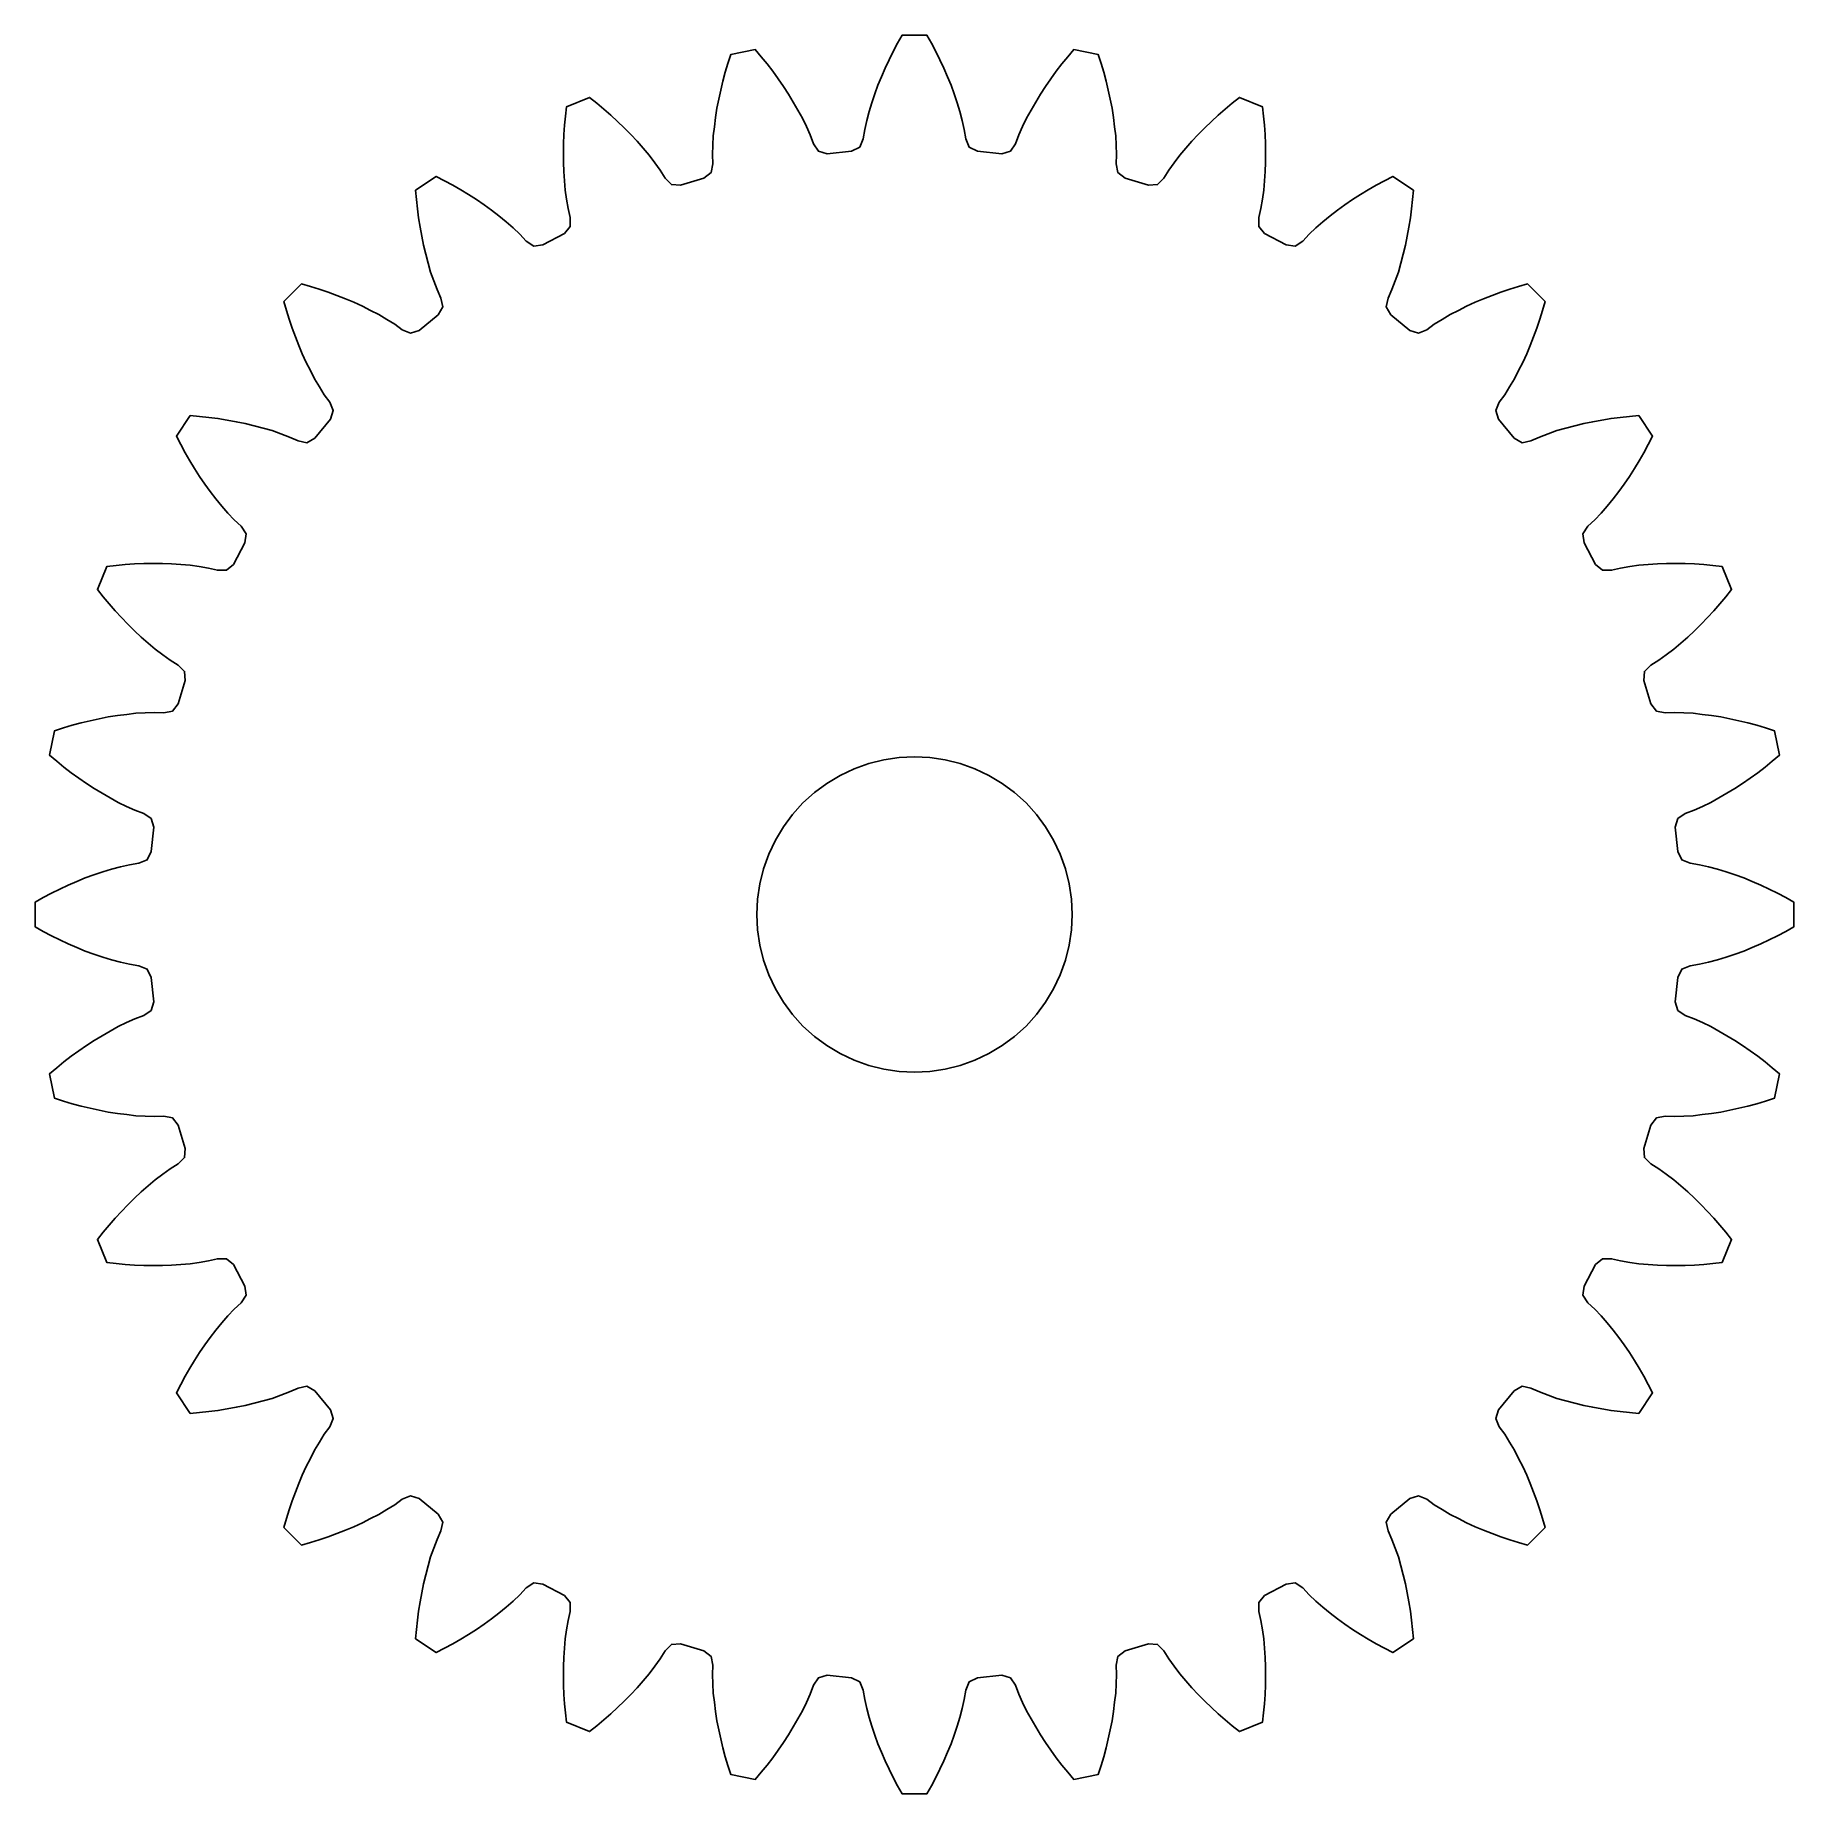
# Model space of a CAD drawing. Header units: millimetres. Extents: x -21.7 to 21.7, y -21.7 to 21.7.
import ezdxf

# ---------------------------------------------------------------- set-up
doc = ezdxf.new("R2010")
doc.units = ezdxf.units.MM
doc.layers.add('CUT', color=1, linetype='Continuous')

msp = doc.modelspace()

# ---------------------------------------------------------------- linework, layer by layer
at = {"layer": 'CUT'}
for points in [[(0.4181, -21.5466), (0.5262, -21.3444), (0.6289, -21.1395), (0.7224, -20.9302), (0.814, -20.72), (0.9038, -20.509), (0.9801, -20.2929), (1.0534, -20.0756), (1.1237, -19.8575), (1.1785, -19.6349), (1.2313, -19.4118), (1.2689, -19.1856), (1.354, -18.9772), (1.5543, -18.876), (2.1581, -18.8166), (2.3742, -18.8767), (2.4984, -19.0645), (2.5794, -19.279), (2.6747, -19.4875), (2.7719, -19.6952), (2.8834, -19.8954), (2.9976, -20.0942), (3.1147, -20.2913), (3.2439, -20.4807), (3.3748, -20.669), (3.5073, -20.8561), (3.648, -21.037), (3.7935, -21.2142), (3.9405, -21.39), (4.545, -21.2698), (4.6136, -21.051), (4.6802, -20.8316), (4.741, -20.6107), (4.7918, -20.3871), (4.8406, -20.1631), (4.8875, -19.9387), (4.9203, -19.7118), (4.9497, -19.4844), (4.9761, -19.2567), (4.9865, -19.0277), (4.9947, -18.7986), (4.9875, -18.5694), (5.0303, -18.3484), (5.2069, -18.2101), (5.7876, -18.034), (6.0113, -18.0508), (6.1697, -18.2108), (6.291, -18.4053), (6.4251, -18.5912), (6.5609, -18.776), (6.7094, -18.9506), (6.8602, -19.1233), (7.0135, -19.2937), (7.1772, -19.4543), (7.3422, -19.6134), (7.5087, -19.7711), (7.682, -19.9211), (7.8592, -20.0665), (8.0378, -20.2103), (8.6072, -19.9744), (8.6318, -19.7465), (8.6543, -19.5183), (8.6708, -19.2897), (8.677, -19.0605), (8.6812, -18.8313), (8.6834, -18.602), (8.6713, -18.3731), (8.6558, -18.1444), (8.6373, -17.9159), (8.6028, -17.6892), (8.5661, -17.4629), (8.5144, -17.2396), (8.5132, -17.0144), (8.6595, -16.8444), (9.1946, -16.5584), (9.4173, -16.5312), (9.6039, -16.6572), (9.7608, -16.8244), (9.9286, -16.9805), (10.0979, -17.1352), (10.2776, -17.2775), (10.4592, -17.4175), (10.6428, -17.5548), (10.8346, -17.6803), (11.0275, -17.8042), (11.2216, -17.9263), (11.4208, -18.0396), (11.623, -18.1476), (11.8262, -18.2538), (12.3387, -17.9114), (12.3183, -17.6831), (12.2959, -17.4549), (12.2674, -17.2275), (12.2289, -17.0015), (12.1882, -16.7758), (12.1457, -16.5506), (12.0891, -16.3284), (12.0293, -16.1071), (11.9666, -15.8866), (11.8885, -15.671), (11.8084, -15.4562), (11.714, -15.2473), (11.669, -15.0267), (11.7793, -14.8313), (12.2483, -14.4464), (12.4614, -14.3763), (12.669, -14.4635), (12.8555, -14.5968), (13.0506, -14.7173), (13.2467, -14.836), (13.4508, -14.9405), (13.6562, -15.0423), (13.863, -15.1411), (14.0757, -15.2268), (14.2891, -15.3107), (14.5032, -15.3926), (14.7207, -15.4649), (14.9401, -15.5314), (15.1601, -15.5959), (15.5959, -15.1601), (15.5314, -14.9401), (15.4649, -14.7207), (15.3926, -14.5032), (15.3107, -14.2891), (15.2268, -14.0757), (15.1411, -13.863), (15.0423, -13.6562), (14.9405, -13.4508), (14.836, -13.2467), (14.7173, -13.0506), (14.5968, -12.8555), (14.4635, -12.669), (14.3763, -12.4614), (14.4464, -12.2483), (14.8313, -11.7793), (15.0267, -11.669), (15.2473, -11.714), (15.4562, -11.8084), (15.671, -11.8885), (15.8866, -11.9666), (16.1071, -12.0293), (16.3284, -12.0891), (16.5506, -12.1457), (16.7758, -12.1882), (17.0015, -12.2289), (17.2275, -12.2674), (17.4549, -12.2959), (17.6831, -12.3183), (17.9114, -12.3387), (18.2538, -11.8262), (18.1476, -11.623), (18.0396, -11.4208), (17.9263, -11.2216), (17.8042, -11.0275), (17.6803, -10.8346), (17.5548, -10.6428), (17.4175, -10.4592), (17.2775, -10.2776), (17.1352, -10.0979), (16.9805, -9.9286), (16.8244, -9.7608), (16.6572, -9.6039), (16.5312, -9.4173), (16.5584, -9.1946), (16.8444, -8.6595), (17.0144, -8.5132), (17.2396, -8.5144), (17.4629, -8.5661), (17.6892, -8.6028), (17.9159, -8.6373), (18.1444, -8.6558), (18.3731, -8.6713), (18.602, -8.6834), (18.8313, -8.6812), (19.0605, -8.677), (19.2897, -8.6708), (19.5183, -8.6543), (19.7465, -8.6318), (19.9744, -8.6072), (20.2103, -8.0378), (20.0665, -7.8592), (19.9211, -7.682), (19.7711, -7.5087), (19.6134, -7.3422), (19.4543, -7.1772), (19.2937, -7.0135), (19.1233, -6.8602), (18.9506, -6.7094), (18.776, -6.5609), (18.5912, -6.4251), (18.4053, -6.291), (18.2108, -6.1697), (18.0508, -6.0113), (18.034, -5.7876), (18.2101, -5.2069), (18.3484, -5.0303), (18.5694, -4.9875), (18.7986, -4.9947), (19.0277, -4.9865), (19.2567, -4.9761), (19.4844, -4.9497), (19.7118, -4.9203), (19.9387, -4.8875), (20.1631, -4.8406), (20.3871, -4.7918), (20.6107, -4.741), (20.8316, -4.6802), (21.051, -4.6136), (21.2698, -4.545), (21.39, -3.9405), (21.2142, -3.7935), (21.037, -3.648), (20.8561, -3.5073), (20.669, -3.3748), (20.4807, -3.2439), (20.2913, -3.1147), (20.0942, -2.9976), (19.8954, -2.8834), (19.6952, -2.7719), (19.4875, -2.6747), (19.279, -2.5794), (19.0645, -2.4984), (18.8767, -2.3742), (18.8166, -2.1581), (18.876, -1.5543), (18.9772, -1.354), (19.1856, -1.2689), (19.4118, -1.2313), (19.6349, -1.1785), (19.8575, -1.1237), (20.0756, -1.0534), (20.2929, -0.9801), (20.509, -0.9038), (20.72, -0.814), (20.9302, -0.7224), (21.1395, -0.6289), (21.3444, -0.5262), (21.5466, -0.4181), (21.7478, -0.3082), (21.7478, 0.3082), (21.5466, 0.4181), (21.3444, 0.5262), (21.1395, 0.6289), (20.9302, 0.7224), (20.72, 0.814), (20.509, 0.9038), (20.2929, 0.9801), (20.0756, 1.0534), (19.8575, 1.1237), (19.6349, 1.1785), (19.4118, 1.2313), (19.1856, 1.2689), (18.9772, 1.354), (18.876, 1.5543), (18.8166, 2.1581), (18.8767, 2.3742), (19.0645, 2.4984), (19.279, 2.5794), (19.4875, 2.6747), (19.6952, 2.7719), (19.8954, 2.8834), (20.0942, 2.9976), (20.2913, 3.1147), (20.4807, 3.2439), (20.669, 3.3748), (20.8561, 3.5073), (21.037, 3.648), (21.2142, 3.7935), (21.39, 3.9405), (21.2698, 4.545), (21.051, 4.6136), (20.8316, 4.6802), (20.6107, 4.741), (20.3871, 4.7918), (20.1631, 4.8406), (19.9387, 4.8875), (19.7118, 4.9203), (19.4844, 4.9497), (19.2567, 4.9761), (19.0277, 4.9865), (18.7986, 4.9947), (18.5694, 4.9875), (18.3484, 5.0303), (18.2101, 5.2069), (18.034, 5.7876), (18.0508, 6.0113), (18.2108, 6.1697), (18.4053, 6.291), (18.5912, 6.4251), (18.776, 6.5609), (18.9506, 6.7094), (19.1233, 6.8602), (19.2937, 7.0135), (19.4543, 7.1772), (19.6134, 7.3422), (19.7711, 7.5087), (19.9211, 7.682), (20.0665, 7.8592), (20.2103, 8.0378), (19.9744, 8.6072), (19.7465, 8.6318), (19.5183, 8.6543), (19.2897, 8.6708), (19.0605, 8.677), (18.8313, 8.6812), (18.602, 8.6834), (18.3731, 8.6713), (18.1444, 8.6558), (17.9159, 8.6373), (17.6892, 8.6028), (17.4629, 8.5661), (17.2396, 8.5144), (17.0144, 8.5132), (16.8444, 8.6595), (16.5584, 9.1946), (16.5312, 9.4173), (16.6572, 9.6039), (16.8244, 9.7608), (16.9805, 9.9286), (17.1352, 10.0979), (17.2775, 10.2776), (17.4175, 10.4592), (17.5548, 10.6428), (17.6803, 10.8346), (17.8042, 11.0275), (17.9263, 11.2216), (18.0396, 11.4208), (18.1476, 11.623), (18.2538, 11.8262), (17.9114, 12.3387), (17.6831, 12.3183), (17.4549, 12.2959), (17.2275, 12.2674), (17.0015, 12.2289), (16.7758, 12.1882), (16.5506, 12.1457), (16.3284, 12.0891), (16.1071, 12.0293), (15.8866, 11.9666), (15.671, 11.8885), (15.4562, 11.8084), (15.2473, 11.714), (15.0267, 11.669), (14.8313, 11.7793), (14.4464, 12.2483), (14.3763, 12.4614), (14.4635, 12.669), (14.5968, 12.8555), (14.7173, 13.0506), (14.836, 13.2467), (14.9405, 13.4508), (15.0423, 13.6562), (15.1411, 13.863), (15.2268, 14.0757), (15.3107, 14.2891), (15.3926, 14.5032), (15.4649, 14.7207), (15.5314, 14.9401), (15.5959, 15.1601), (15.1601, 15.5959), (14.9401, 15.5314), (14.7207, 15.4649), (14.5032, 15.3926), (14.2891, 15.3107), (14.0757, 15.2268), (13.863, 15.1411), (13.6562, 15.0423), (13.4508, 14.9405), (13.2467, 14.836), (13.0506, 14.7173), (12.8555, 14.5968), (12.669, 14.4635), (12.4614, 14.3763), (12.2483, 14.4464), (11.7793, 14.8313), (11.669, 15.0267), (11.714, 15.2473), (11.8084, 15.4562), (11.8885, 15.671), (11.9666, 15.8866), (12.0293, 16.1071), (12.0891, 16.3284), (12.1457, 16.5506), (12.1882, 16.7758), (12.2289, 17.0015), (12.2674, 17.2275), (12.2959, 17.4549), (12.3183, 17.6831), (12.3387, 17.9114), (11.8262, 18.2538), (11.623, 18.1476), (11.4208, 18.0396), (11.2216, 17.9263), (11.0275, 17.8042), (10.8346, 17.6803), (10.6428, 17.5548), (10.4592, 17.4175), (10.2776, 17.2775), (10.0979, 17.1352), (9.9286, 16.9805), (9.7608, 16.8244), (9.6039, 16.6572), (9.4173, 16.5312), (9.1946, 16.5584), (8.6595, 16.8444), (8.5132, 17.0144), (8.5144, 17.2396), (8.5661, 17.4629), (8.6028, 17.6892), (8.6373, 17.9159), (8.6558, 18.1444), (8.6713, 18.3731), (8.6834, 18.602), (8.6812, 18.8313), (8.677, 19.0605), (8.6708, 19.2897), (8.6543, 19.5183), (8.6318, 19.7465), (8.6072, 19.9744), (8.0378, 20.2103), (7.8592, 20.0665), (7.682, 19.9211), (7.5087, 19.7711), (7.3422, 19.6134), (7.1772, 19.4543), (7.0135, 19.2937), (6.8602, 19.1233), (6.7094, 18.9506), (6.5609, 18.776), (6.4251, 18.5912), (6.291, 18.4053), (6.1697, 18.2108), (6.0113, 18.0508), (5.7876, 18.034), (5.2069, 18.2101), (5.0303, 18.3484), (4.9875, 18.5694), (4.9947, 18.7986), (4.9865, 19.0277), (4.9761, 19.2567), (4.9497, 19.4844), (4.9203, 19.7118), (4.8875, 19.9387), (4.8406, 20.1631), (4.7918, 20.3871), (4.741, 20.6107), (4.6802, 20.8316), (4.6136, 21.051), (4.545, 21.2698), (3.9405, 21.39), (3.7935, 21.2142), (3.648, 21.037), (3.5073, 20.8561), (3.3748, 20.669), (3.2439, 20.4807), (3.1147, 20.2913), (2.9976, 20.0942), (2.8834, 19.8954), (2.7719, 19.6952), (2.6747, 19.4875), (2.5794, 19.279), (2.4984, 19.0645), (2.3742, 18.8767), (2.1581, 18.8166), (1.5543, 18.876), (1.354, 18.9772), (1.2689, 19.1856), (1.2313, 19.4118), (1.1785, 19.6349), (1.1237, 19.8575), (1.0534, 20.0756), (0.9801, 20.2929), (0.9038, 20.509), (0.814, 20.72), (0.7224, 20.9302), (0.6289, 21.1395), (0.5262, 21.3444), (0.4181, 21.5466), (0.3082, 21.7478), (-0.3082, 21.7478), (-0.4181, 21.5466), (-0.5262, 21.3444), (-0.6289, 21.1395), (-0.7224, 20.9302), (-0.814, 20.72), (-0.9038, 20.509), (-0.9801, 20.2929), (-1.0534, 20.0756), (-1.1237, 19.8575), (-1.1785, 19.6349), (-1.2313, 19.4118), (-1.2689, 19.1856), (-1.354, 18.9772), (-1.5543, 18.876), (-2.1581, 18.8166), (-2.3742, 18.8767), (-2.4984, 19.0645), (-2.5794, 19.279), (-2.6747, 19.4875), (-2.7719, 19.6952), (-2.8834, 19.8954), (-2.9976, 20.0942), (-3.1147, 20.2913), (-3.2439, 20.4807), (-3.3748, 20.669), (-3.5073, 20.8561), (-3.648, 21.037), (-3.7935, 21.2142), (-3.9405, 21.39), (-4.545, 21.2698), (-4.6136, 21.051), (-4.6802, 20.8316), (-4.741, 20.6107), (-4.7918, 20.3871), (-4.8406, 20.1631), (-4.8875, 19.9387), (-4.9203, 19.7118), (-4.9497, 19.4844), (-4.9761, 19.2567), (-4.9865, 19.0277), (-4.9947, 18.7986), (-4.9875, 18.5694), (-5.0303, 18.3484), (-5.2069, 18.2101), (-5.7876, 18.034), (-6.0113, 18.0508), (-6.1697, 18.2108), (-6.291, 18.4053), (-6.4251, 18.5912), (-6.5609, 18.776), (-6.7094, 18.9506), (-6.8602, 19.1233), (-7.0135, 19.2937), (-7.1772, 19.4543), (-7.3422, 19.6134), (-7.5087, 19.7711), (-7.682, 19.9211), (-7.8592, 20.0665), (-8.0378, 20.2103), (-8.6072, 19.9744), (-8.6318, 19.7465), (-8.6543, 19.5183), (-8.6708, 19.2897), (-8.677, 19.0605), (-8.6812, 18.8313), (-8.6834, 18.602), (-8.6713, 18.3731), (-8.6558, 18.1444), (-8.6373, 17.9159), (-8.6028, 17.6892), (-8.5661, 17.4629), (-8.5144, 17.2396), (-8.5132, 17.0144), (-8.6595, 16.8444), (-9.1946, 16.5584), (-9.4173, 16.5312), (-9.6039, 16.6572), (-9.7608, 16.8244), (-9.9286, 16.9805), (-10.0979, 17.1352), (-10.2776, 17.2775), (-10.4592, 17.4175), (-10.6428, 17.5548), (-10.8346, 17.6803), (-11.0275, 17.8042), (-11.2216, 17.9263), (-11.4208, 18.0396), (-11.623, 18.1476), (-11.8262, 18.2538), (-12.3387, 17.9114), (-12.3183, 17.6831), (-12.2959, 17.4549), (-12.2674, 17.2275), (-12.2289, 17.0015), (-12.1882, 16.7758), (-12.1457, 16.5506), (-12.0891, 16.3284), (-12.0293, 16.1071), (-11.9666, 15.8866), (-11.8885, 15.671), (-11.8084, 15.4562), (-11.714, 15.2473), (-11.669, 15.0267), (-11.7793, 14.8313), (-12.2483, 14.4464), (-12.4614, 14.3763), (-12.669, 14.4635), (-12.8555, 14.5968), (-13.0506, 14.7173), (-13.2467, 14.836), (-13.4508, 14.9405), (-13.6562, 15.0423), (-13.863, 15.1411), (-14.0757, 15.2268), (-14.2891, 15.3107), (-14.5032, 15.3926), (-14.7207, 15.4649), (-14.9401, 15.5314), (-15.1601, 15.5959), (-15.5959, 15.1601), (-15.5314, 14.9401), (-15.4649, 14.7207), (-15.3926, 14.5032), (-15.3107, 14.2891), (-15.2268, 14.0757), (-15.1411, 13.863), (-15.0423, 13.6562), (-14.9405, 13.4508), (-14.836, 13.2467), (-14.7173, 13.0506), (-14.5968, 12.8555), (-14.4635, 12.669), (-14.3763, 12.4614), (-14.4464, 12.2483), (-14.8313, 11.7793), (-15.0267, 11.669), (-15.2473, 11.714), (-15.4562, 11.8084), (-15.671, 11.8885), (-15.8866, 11.9666), (-16.1071, 12.0293), (-16.3284, 12.0891), (-16.5506, 12.1457), (-16.7758, 12.1882), (-17.0015, 12.2289), (-17.2275, 12.2674), (-17.4549, 12.2959), (-17.6831, 12.3183), (-17.9114, 12.3387), (-18.2538, 11.8262), (-18.1476, 11.623), (-18.0396, 11.4208), (-17.9263, 11.2216), (-17.8042, 11.0275), (-17.6803, 10.8346), (-17.5548, 10.6428), (-17.4175, 10.4592), (-17.2775, 10.2776), (-17.1352, 10.0979), (-16.9805, 9.9286), (-16.8244, 9.7608), (-16.6572, 9.6039), (-16.5312, 9.4173), (-16.5584, 9.1946), (-16.8444, 8.6595), (-17.0144, 8.5132), (-17.2396, 8.5144), (-17.4629, 8.5661), (-17.6892, 8.6028), (-17.9159, 8.6373), (-18.1444, 8.6558), (-18.3731, 8.6713), (-18.602, 8.6834), (-18.8313, 8.6812), (-19.0605, 8.677), (-19.2897, 8.6708), (-19.5183, 8.6543), (-19.7465, 8.6318), (-19.9744, 8.6072), (-20.2103, 8.0378), (-20.0665, 7.8592), (-19.9211, 7.682), (-19.7711, 7.5087), (-19.6134, 7.3422), (-19.4543, 7.1772), (-19.2937, 7.0135), (-19.1233, 6.8602), (-18.9506, 6.7094), (-18.776, 6.5609), (-18.5912, 6.4251), (-18.4053, 6.291), (-18.2108, 6.1697), (-18.0508, 6.0113), (-18.034, 5.7876), (-18.2101, 5.2069), (-18.3484, 5.0303), (-18.5694, 4.9875), (-18.7986, 4.9947), (-19.0277, 4.9865), (-19.2567, 4.9761), (-19.4844, 4.9497), (-19.7118, 4.9203), (-19.9387, 4.8875), (-20.1631, 4.8406), (-20.3871, 4.7918), (-20.6107, 4.741), (-20.8316, 4.6802), (-21.051, 4.6136), (-21.2698, 4.545), (-21.39, 3.9405), (-21.2142, 3.7935), (-21.037, 3.648), (-20.8561, 3.5073), (-20.669, 3.3748), (-20.4807, 3.2439), (-20.2913, 3.1147), (-20.0942, 2.9976), (-19.8954, 2.8834), (-19.6952, 2.7719), (-19.4875, 2.6747), (-19.279, 2.5794), (-19.0645, 2.4984), (-18.8767, 2.3742), (-18.8166, 2.1581), (-18.876, 1.5543), (-18.9772, 1.354), (-19.1856, 1.2689), (-19.4118, 1.2313), (-19.6349, 1.1785), (-19.8575, 1.1237), (-20.0756, 1.0534), (-20.2929, 0.9801), (-20.509, 0.9038), (-20.72, 0.814), (-20.9302, 0.7224), (-21.1395, 0.6289), (-21.3444, 0.5262), (-21.5466, 0.4181), (-21.7478, 0.3082), (-21.7478, -0.3082), (-21.5466, -0.4181), (-21.3444, -0.5262), (-21.1395, -0.6289), (-20.9302, -0.7224), (-20.72, -0.814), (-20.509, -0.9038), (-20.2929, -0.9801), (-20.0756, -1.0534), (-19.8575, -1.1237), (-19.6349, -1.1785), (-19.4118, -1.2313), (-19.1856, -1.2689), (-18.9772, -1.354), (-18.876, -1.5543), (-18.8166, -2.1581), (-18.8767, -2.3742), (-19.0645, -2.4984), (-19.279, -2.5794), (-19.4875, -2.6747), (-19.6952, -2.7719), (-19.8954, -2.8834), (-20.0942, -2.9976), (-20.2913, -3.1147), (-20.4807, -3.2439), (-20.669, -3.3748), (-20.8561, -3.5073), (-21.037, -3.648), (-21.2142, -3.7935), (-21.39, -3.9405), (-21.2698, -4.545), (-21.051, -4.6136), (-20.8316, -4.6802), (-20.6107, -4.741), (-20.3871, -4.7918), (-20.1631, -4.8406), (-19.9387, -4.8875), (-19.7118, -4.9203), (-19.4844, -4.9497), (-19.2567, -4.9761), (-19.0277, -4.9865), (-18.7986, -4.9947), (-18.5694, -4.9875), (-18.3484, -5.0303), (-18.2101, -5.2069), (-18.034, -5.7876), (-18.0508, -6.0113), (-18.2108, -6.1697), (-18.4053, -6.291), (-18.5912, -6.4251), (-18.776, -6.5609), (-18.9506, -6.7094), (-19.1233, -6.8602), (-19.2937, -7.0135), (-19.4543, -7.1772), (-19.6134, -7.3422), (-19.7711, -7.5087), (-19.9211, -7.682), (-20.0665, -7.8592), (-20.2103, -8.0378), (-19.9744, -8.6072), (-19.7465, -8.6318), (-19.5183, -8.6543), (-19.2897, -8.6708), (-19.0605, -8.677), (-18.8313, -8.6812), (-18.602, -8.6834), (-18.3731, -8.6713), (-18.1444, -8.6558), (-17.9159, -8.6373), (-17.6892, -8.6028), (-17.4629, -8.5661), (-17.2396, -8.5144), (-17.0144, -8.5132), (-16.8444, -8.6595), (-16.5584, -9.1946), (-16.5312, -9.4173), (-16.6572, -9.6039), (-16.8244, -9.7608), (-16.9805, -9.9286), (-17.1352, -10.0979), (-17.2775, -10.2776), (-17.4175, -10.4592), (-17.5548, -10.6428), (-17.6803, -10.8346), (-17.8042, -11.0275), (-17.9263, -11.2216), (-18.0396, -11.4208), (-18.1476, -11.623), (-18.2538, -11.8262), (-17.9114, -12.3387), (-17.6831, -12.3183), (-17.4549, -12.2959), (-17.2275, -12.2674), (-17.0015, -12.2289), (-16.7758, -12.1882), (-16.5506, -12.1457), (-16.3284, -12.0891), (-16.1071, -12.0293), (-15.8866, -11.9666), (-15.671, -11.8885), (-15.4562, -11.8084), (-15.2473, -11.714), (-15.0267, -11.669), (-14.8313, -11.7793), (-14.4464, -12.2483), (-14.3763, -12.4614), (-14.4635, -12.669), (-14.5968, -12.8555), (-14.7173, -13.0506), (-14.836, -13.2467), (-14.9405, -13.4508), (-15.0423, -13.6562), (-15.1411, -13.863), (-15.2268, -14.0757), (-15.3107, -14.2891), (-15.3926, -14.5032), (-15.4649, -14.7207), (-15.5314, -14.9401), (-15.5959, -15.1601), (-15.1601, -15.5959), (-14.9401, -15.5314), (-14.7207, -15.4649), (-14.5032, -15.3926), (-14.2891, -15.3107), (-14.0757, -15.2268), (-13.863, -15.1411), (-13.6562, -15.0423), (-13.4508, -14.9405), (-13.2467, -14.836), (-13.0506, -14.7173), (-12.8555, -14.5968), (-12.669, -14.4635), (-12.4614, -14.3763), (-12.2483, -14.4464), (-11.7793, -14.8313), (-11.669, -15.0267), (-11.714, -15.2473), (-11.8084, -15.4562), (-11.8885, -15.671), (-11.9666, -15.8866), (-12.0293, -16.1071), (-12.0891, -16.3284), (-12.1457, -16.5506), (-12.1882, -16.7758), (-12.2289, -17.0015), (-12.2674, -17.2275), (-12.2959, -17.4549), (-12.3183, -17.6831), (-12.3387, -17.9114), (-11.8262, -18.2538), (-11.623, -18.1476), (-11.4208, -18.0396), (-11.2216, -17.9263), (-11.0275, -17.8042), (-10.8346, -17.6803), (-10.6428, -17.5548), (-10.4592, -17.4175), (-10.2776, -17.2775), (-10.0979, -17.1352), (-9.9286, -16.9805), (-9.7608, -16.8244), (-9.6039, -16.6572), (-9.4173, -16.5312), (-9.1946, -16.5584), (-8.6595, -16.8444), (-8.5132, -17.0144), (-8.5144, -17.2396), (-8.5661, -17.4629), (-8.6028, -17.6892), (-8.6373, -17.9159), (-8.6558, -18.1444), (-8.6713, -18.3731), (-8.6834, -18.602), (-8.6812, -18.8313), (-8.677, -19.0605), (-8.6708, -19.2897), (-8.6543, -19.5183), (-8.6318, -19.7465), (-8.6072, -19.9744), (-8.0378, -20.2103), (-7.8592, -20.0665), (-7.682, -19.9211), (-7.5087, -19.7711), (-7.3422, -19.6134), (-7.1772, -19.4543), (-7.0135, -19.2937), (-6.8602, -19.1233), (-6.7094, -18.9506), (-6.5609, -18.776), (-6.4251, -18.5912), (-6.291, -18.4053), (-6.1697, -18.2108), (-6.0113, -18.0508), (-5.7876, -18.034), (-5.2069, -18.2101), (-5.0303, -18.3484), (-4.9875, -18.5694), (-4.9947, -18.7986), (-4.9865, -19.0277), (-4.9761, -19.2567), (-4.9497, -19.4844), (-4.9203, -19.7118), (-4.8875, -19.9387), (-4.8406, -20.1631), (-4.7918, -20.3871), (-4.741, -20.6107), (-4.6802, -20.8316), (-4.6136, -21.051), (-4.545, -21.2698), (-3.9405, -21.39), (-3.7935, -21.2142), (-3.648, -21.037), (-3.5073, -20.8561), (-3.3748, -20.669), (-3.2439, -20.4807), (-3.1147, -20.2913), (-2.9976, -20.0942), (-2.8834, -19.8954), (-2.7719, -19.6952), (-2.6747, -19.4875), (-2.5794, -19.279), (-2.4984, -19.0645), (-2.3742, -18.8767), (-2.1581, -18.8166), (-1.5543, -18.876), (-1.354, -18.9772), (-1.2689, -19.1856), (-1.2313, -19.4118), (-1.1785, -19.6349), (-1.1237, -19.8575), (-1.0534, -20.0756), (-0.9801, -20.2929), (-0.9038, -20.509), (-0.814, -20.72), (-0.7224, -20.9302), (-0.6289, -21.1395), (-0.5262, -21.3444), (-0.4181, -21.5466), (-0.3082, -21.7478), (0.3082, -21.7478)], [(-0.3823, -3.8812), (-0.7608, -3.8251), (-1.1321, -3.7321), (-1.4925, -3.6031), (-1.8384, -3.4395), (-2.1667, -3.2427), (-2.4741, -3.0147), (-2.7577, -2.7577), (-3.0147, -2.4741), (-3.2427, -2.1667), (-3.4395, -1.8384), (-3.6031, -1.4925), (-3.7321, -1.1321), (-3.8251, -0.7608), (-3.8812, -0.3823), (-3.9, 0), (-3.8812, 0.3823), (-3.8251, 0.7608), (-3.7321, 1.1321), (-3.6031, 1.4925), (-3.4395, 1.8384), (-3.2427, 2.1667), (-3.0147, 2.4741), (-2.7577, 2.7577), (-2.4741, 3.0147), (-2.1667, 3.2427), (-1.8384, 3.4395), (-1.4925, 3.6031), (-1.1321, 3.7321), (-0.7608, 3.8251), (-0.3823, 3.8812), (0, 3.9), (0.3823, 3.8812), (0.7608, 3.8251), (1.1321, 3.7321), (1.4925, 3.6031), (1.8384, 3.4395), (2.1667, 3.2427), (2.4741, 3.0147), (2.7577, 2.7577), (3.0147, 2.4741), (3.2427, 2.1667), (3.4395, 1.8384), (3.6031, 1.4925), (3.7321, 1.1321), (3.8251, 0.7608), (3.8812, 0.3823), (3.9, 0), (3.8812, -0.3823), (3.8251, -0.7608), (3.7321, -1.1321), (3.6031, -1.4925), (3.4395, -1.8384), (3.2427, -2.1667), (3.0147, -2.4741), (2.7577, -2.7577), (2.4741, -3.0147), (2.1667, -3.2427), (1.8384, -3.4395), (1.4925, -3.6031), (1.1321, -3.7321), (0.7608, -3.8251), (0.3823, -3.8812), (0, -3.9)]]:
    msp.add_lwpolyline(points, close=True, dxfattribs=at)

doc.saveas('drawing.dxf')
